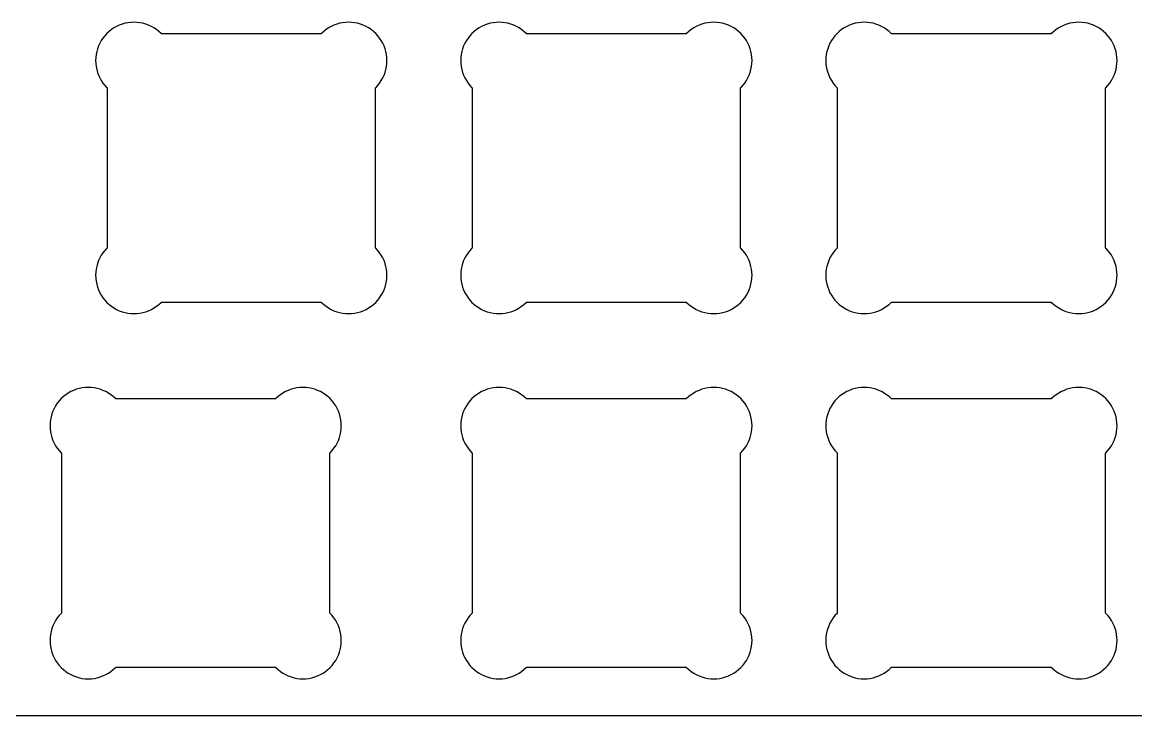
# Model space of a CAD drawing. Extents: x 0 to 286, y 0 to 95.
# Drawn here: x 188.7 to 246.8, y 0.1 to 36.3 of the extents above; entities that cross this region are included whole.
import ezdxf

# ---------------------------------------------------------------- set-up
doc = ezdxf.new("R2010")
doc.units = 0
doc.layers.get('0').update_dxf_attribs({"linetype": 'CONTINUOUS'})

msp = doc.modelspace()

# ---------------------------------------------------------------- linework, layer by layer
at = {"color": 0}
for p, q in [((193.612, 36.0507), (193.475, 35.9738)), ((193.754, 36.1156), (193.612, 36.0507)), ((193.901, 36.1707), (193.754, 36.1156)), ((194.052, 36.2133), (193.901, 36.1707)), ((194.207, 36.2437), (194.052, 36.2133)), ((194.363, 36.2617), (194.207, 36.2437)), ((194.52, 36.2673), (194.363, 36.2617)), ((194.675, 36.2617), (194.52, 36.2673)), ((194.831, 36.2437), (194.675, 36.2617)), ((194.986, 36.2133), (194.831, 36.2437)), ((195.137, 36.1707), (194.986, 36.2133)), ((195.285, 36.1156), (195.137, 36.1707)), ((195.427, 36.0507), (195.285, 36.1156)), ((195.564, 35.9738), (195.427, 36.0507)), ((204.812, 36.0507), (204.675, 35.9738)), ((204.954, 36.1156), (204.812, 36.0507)), ((205.1, 36.1707), (204.954, 36.1156)), ((205.253, 36.2133), (205.1, 36.1707)), ((205.406, 36.2437), (205.253, 36.2133)), ((205.563, 36.2617), (205.406, 36.2437)), ((205.721, 36.2673), (205.563, 36.2617)), ((205.876, 36.2617), (205.721, 36.2673)), ((206.032, 36.2437), (205.876, 36.2617)), ((206.186, 36.2133), (206.032, 36.2437)), ((206.338, 36.1707), (206.186, 36.2133)), ((206.485, 36.1156), (206.338, 36.1707)), ((206.627, 36.0507), (206.485, 36.1156)), ((206.764, 35.9738), (206.627, 36.0507)), ((212.662, 36.0507), (212.525, 35.9738)), ((212.804, 36.1156), (212.662, 36.0507)), ((212.951, 36.1707), (212.804, 36.1156)), ((213.102, 36.2133), (212.951, 36.1707)), ((213.257, 36.2437), (213.102, 36.2133)), ((213.413, 36.2617), (213.257, 36.2437)), ((213.57, 36.2673), (213.413, 36.2617)), ((213.725, 36.2617), (213.57, 36.2673)), ((213.881, 36.2437), (213.725, 36.2617)), ((214.036, 36.2133), (213.881, 36.2437)), ((214.187, 36.1707), (214.036, 36.2133)), ((214.335, 36.1156), (214.187, 36.1707)), ((214.477, 36.0507), (214.335, 36.1156)), ((214.614, 35.9738), (214.477, 36.0507)), ((223.862, 36.0507), (223.725, 35.9738)), ((224.004, 36.1156), (223.862, 36.0507)), ((224.15, 36.1707), (224.004, 36.1156)), ((224.303, 36.2133), (224.15, 36.1707)), ((224.456, 36.2437), (224.303, 36.2133)), ((224.613, 36.2617), (224.456, 36.2437)), ((224.769, 36.2673), (224.613, 36.2617)), ((224.926, 36.2617), (224.769, 36.2673)), ((225.082, 36.2437), (224.926, 36.2617)), ((225.236, 36.2133), (225.082, 36.2437)), ((225.388, 36.1707), (225.236, 36.2133)), ((225.535, 36.1156), (225.388, 36.1707)), ((225.677, 36.0507), (225.535, 36.1156)), ((225.814, 35.9738), (225.677, 36.0507)), ((231.712, 36.0507), (231.575, 35.9738)), ((231.854, 36.1156), (231.712, 36.0507)), ((232.001, 36.1707), (231.854, 36.1156)), ((232.152, 36.2133), (232.001, 36.1707)), ((232.307, 36.2437), (232.152, 36.2133)), ((232.463, 36.2617), (232.307, 36.2437)), ((232.62, 36.2673), (232.463, 36.2617)), ((232.775, 36.2617), (232.62, 36.2673)), ((232.931, 36.2437), (232.775, 36.2617)), ((233.086, 36.2133), (232.931, 36.2437)), ((233.237, 36.1707), (233.086, 36.2133)), ((233.385, 36.1156), (233.237, 36.1707)), ((233.527, 36.0507), (233.385, 36.1156)), ((233.664, 35.9738), (233.527, 36.0507)), ((242.912, 36.0507), (242.775, 35.9738)), ((243.054, 36.1156), (242.912, 36.0507)), ((243.2, 36.1707), (243.054, 36.1156)), ((243.353, 36.2133), (243.2, 36.1707)), ((243.506, 36.2437), (243.353, 36.2133)), ((243.663, 36.2617), (243.506, 36.2437)), ((243.821, 36.2673), (243.663, 36.2617)), ((243.976, 36.2617), (243.821, 36.2673)), ((244.132, 36.2437), (243.976, 36.2617)), ((244.286, 36.2133), (244.132, 36.2437)), ((244.438, 36.1707), (244.286, 36.2133)), ((244.585, 36.1156), (244.438, 36.1707)), ((244.727, 36.0507), (244.585, 36.1156)), ((244.864, 35.9738), (244.727, 36.0507)), ((192.901, 35.4432), (192.814, 35.3123)), ((192.998, 35.5671), (192.901, 35.4432)), ((193.105, 35.6828), (192.998, 35.5671)), ((193.22, 35.789), (193.105, 35.6828)), ((193.344, 35.887), (193.22, 35.789)), ((193.475, 35.9738), (193.344, 35.887)), ((195.695, 35.887), (195.564, 35.9738)), ((195.818, 35.789), (195.695, 35.887)), ((195.933, 35.6828), (195.818, 35.789)), ((195.947, 35.6676), (195.933, 35.6828)), ((204.291, 35.6676), (195.947, 35.6676)), ((204.305, 35.6828), (204.291, 35.6676)), ((204.421, 35.789), (204.305, 35.6828)), ((204.544, 35.887), (204.421, 35.789)), ((204.675, 35.9738), (204.544, 35.887)), ((206.895, 35.887), (206.764, 35.9738)), ((207.017, 35.789), (206.895, 35.887)), ((207.134, 35.6828), (207.017, 35.789)), ((207.24, 35.5671), (207.134, 35.6828)), ((207.338, 35.4432), (207.24, 35.5671)), ((207.425, 35.3123), (207.338, 35.4432)), ((211.951, 35.4432), (211.864, 35.3123)), ((212.048, 35.5671), (211.951, 35.4432)), ((212.155, 35.6828), (212.048, 35.5671)), ((212.27, 35.789), (212.155, 35.6828)), ((212.394, 35.887), (212.27, 35.789)), ((212.525, 35.9738), (212.394, 35.887)), ((214.745, 35.887), (214.614, 35.9738)), ((214.868, 35.789), (214.745, 35.887)), ((214.983, 35.6828), (214.868, 35.789)), ((214.997, 35.6676), (214.983, 35.6828)), ((223.341, 35.6676), (214.997, 35.6676)), ((223.355, 35.6828), (223.341, 35.6676)), ((223.471, 35.789), (223.355, 35.6828)), ((223.594, 35.887), (223.471, 35.789)), ((223.725, 35.9738), (223.594, 35.887)), ((225.945, 35.887), (225.814, 35.9738)), ((226.067, 35.789), (225.945, 35.887)), ((226.184, 35.6828), (226.067, 35.789)), ((226.29, 35.5671), (226.184, 35.6828)), ((226.388, 35.4432), (226.29, 35.5671)), ((226.475, 35.3123), (226.388, 35.4432)), ((231.001, 35.4432), (230.914, 35.3123)), ((231.098, 35.5671), (231.001, 35.4432)), ((231.205, 35.6828), (231.098, 35.5671)), ((231.32, 35.789), (231.205, 35.6828)), ((231.444, 35.887), (231.32, 35.789)), ((231.575, 35.9738), (231.444, 35.887)), ((233.795, 35.887), (233.664, 35.9738)), ((233.918, 35.789), (233.795, 35.887)), ((234.033, 35.6828), (233.918, 35.789)), ((234.047, 35.6676), (234.033, 35.6828)), ((242.391, 35.6676), (234.047, 35.6676)), ((242.405, 35.6828), (242.391, 35.6676)), ((242.521, 35.789), (242.405, 35.6828)), ((242.644, 35.887), (242.521, 35.789)), ((242.775, 35.9738), (242.644, 35.887)), ((244.995, 35.887), (244.864, 35.9738)), ((245.117, 35.789), (244.995, 35.887)), ((245.234, 35.6828), (245.117, 35.789)), ((245.34, 35.5671), (245.234, 35.6828)), ((245.438, 35.4432), (245.34, 35.5671)), ((245.525, 35.3123), (245.438, 35.4432)), ((192.617, 34.8864), (192.575, 34.7348)), ((192.672, 35.0339), (192.617, 34.8864)), ((192.737, 35.1758), (192.672, 35.0339)), ((192.814, 35.3123), (192.737, 35.1758)), ((207.502, 35.1758), (207.425, 35.3123)), ((207.567, 35.0339), (207.502, 35.1758)), ((207.622, 34.8864), (207.567, 35.0339)), ((207.663, 34.7348), (207.622, 34.8864)), ((211.667, 34.8864), (211.625, 34.7348)), ((211.722, 35.0339), (211.667, 34.8864)), ((211.787, 35.1758), (211.722, 35.0339)), ((211.864, 35.3123), (211.787, 35.1758)), ((226.552, 35.1758), (226.475, 35.3123)), ((226.617, 35.0339), (226.552, 35.1758)), ((226.672, 34.8864), (226.617, 35.0339)), ((226.713, 34.7348), (226.672, 34.8864)), ((230.717, 34.8864), (230.675, 34.7348)), ((230.772, 35.0339), (230.717, 34.8864)), ((230.837, 35.1758), (230.772, 35.0339)), ((230.914, 35.3123), (230.837, 35.1758)), ((245.602, 35.1758), (245.525, 35.3123)), ((245.667, 35.0339), (245.602, 35.1758)), ((245.722, 34.8864), (245.667, 35.0339)), ((245.763, 34.7348), (245.722, 34.8864)), ((192.526, 34.4248), (192.519, 34.269)), ((192.544, 34.5805), (192.526, 34.4248)), ((192.575, 34.7348), (192.544, 34.5805)), ((207.695, 34.5805), (207.663, 34.7348)), ((207.713, 34.4248), (207.695, 34.5805)), ((207.72, 34.269), (207.713, 34.4248)), ((211.576, 34.4248), (211.569, 34.269)), ((211.594, 34.5805), (211.576, 34.4248)), ((211.625, 34.7348), (211.594, 34.5805)), ((226.745, 34.5805), (226.713, 34.7348)), ((226.763, 34.4248), (226.745, 34.5805)), ((226.77, 34.269), (226.763, 34.4248)), ((230.626, 34.4248), (230.619, 34.269)), ((230.644, 34.5805), (230.626, 34.4248)), ((230.675, 34.7348), (230.644, 34.5805)), ((245.795, 34.5805), (245.763, 34.7348)), ((245.813, 34.4248), (245.795, 34.5805)), ((245.82, 34.269), (245.813, 34.4248)), ((192.519, 34.269), (192.526, 34.112)), ((192.526, 34.112), (192.544, 33.9562)), ((192.544, 33.9562), (192.575, 33.8019)), ((192.575, 33.8019), (192.617, 33.6503)), ((207.622, 33.6503), (207.663, 33.8019)), ((207.663, 33.8019), (207.695, 33.9562)), ((207.695, 33.9562), (207.713, 34.112)), ((207.713, 34.112), (207.72, 34.269)), ((211.569, 34.269), (211.576, 34.112)), ((211.576, 34.112), (211.594, 33.9562)), ((211.594, 33.9562), (211.625, 33.8019)), ((211.625, 33.8019), (211.667, 33.6503)), ((226.672, 33.6503), (226.713, 33.8019)), ((226.713, 33.8019), (226.745, 33.9562)), ((226.745, 33.9562), (226.763, 34.112)), ((226.763, 34.112), (226.77, 34.269)), ((230.619, 34.269), (230.626, 34.112)), ((230.626, 34.112), (230.644, 33.9562)), ((230.644, 33.9562), (230.675, 33.8019)), ((230.675, 33.8019), (230.717, 33.6503)), ((245.722, 33.6503), (245.763, 33.8019)), ((245.763, 33.8019), (245.795, 33.9562)), ((245.795, 33.9562), (245.813, 34.112)), ((245.813, 34.112), (245.82, 34.269)), ((192.617, 33.6503), (192.672, 33.5029)), ((192.672, 33.5029), (192.737, 33.3609)), ((192.737, 33.3609), (192.814, 33.2231)), ((192.814, 33.2231), (192.901, 33.0922)), ((207.338, 33.0922), (207.425, 33.2231)), ((207.425, 33.2231), (207.502, 33.3609)), ((207.502, 33.3609), (207.567, 33.5029)), ((207.567, 33.5029), (207.622, 33.6503)), ((211.667, 33.6503), (211.722, 33.5029)), ((211.722, 33.5029), (211.787, 33.3609)), ((211.787, 33.3609), (211.864, 33.2231)), ((211.864, 33.2231), (211.951, 33.0922)), ((226.388, 33.0922), (226.475, 33.2231)), ((226.475, 33.2231), (226.552, 33.3609)), ((226.552, 33.3609), (226.617, 33.5029)), ((226.617, 33.5029), (226.672, 33.6503)), ((230.717, 33.6503), (230.772, 33.5029)), ((230.772, 33.5029), (230.837, 33.3609)), ((230.837, 33.3609), (230.914, 33.2231)), ((230.914, 33.2231), (231.001, 33.0922)), ((245.438, 33.0922), (245.525, 33.2231)), ((245.525, 33.2231), (245.602, 33.3609)), ((245.602, 33.3609), (245.667, 33.5029)), ((245.667, 33.5029), (245.722, 33.6503)), ((192.901, 33.0922), (192.998, 32.9696)), ((192.998, 32.9696), (193.105, 32.8538)), ((193.105, 32.8538), (193.12, 32.84)), ((193.12, 32.84), (193.12, 24.496)), ((207.119, 32.84), (207.134, 32.8538)), ((207.119, 24.496), (207.119, 32.84)), ((207.134, 32.8538), (207.24, 32.9696)), ((207.24, 32.9696), (207.338, 33.0922)), ((211.951, 33.0922), (212.048, 32.9696)), ((212.048, 32.9696), (212.155, 32.8538)), ((212.155, 32.8538), (212.17, 32.84)), ((212.17, 32.84), (212.17, 24.496)), ((226.169, 32.84), (226.184, 32.8538)), ((226.169, 24.496), (226.169, 32.84)), ((226.184, 32.8538), (226.29, 32.9696)), ((226.29, 32.9696), (226.388, 33.0922)), ((231.001, 33.0922), (231.098, 32.9696)), ((231.098, 32.9696), (231.205, 32.8538)), ((231.205, 32.8538), (231.22, 32.84)), ((231.22, 32.84), (231.22, 24.496)), ((245.219, 32.84), (245.234, 32.8538)), ((245.219, 24.496), (245.219, 32.84)), ((245.234, 32.8538), (245.34, 32.9696)), ((245.34, 32.9696), (245.438, 33.0922)), ((193.105, 24.4822), (192.998, 24.3665)), ((193.12, 24.496), (193.105, 24.4822)), ((207.134, 24.4822), (207.119, 24.496)), ((207.24, 24.3665), (207.134, 24.4822)), ((212.155, 24.4822), (212.048, 24.3665)), ((212.17, 24.496), (212.155, 24.4822)), ((226.184, 24.4822), (226.169, 24.496)), ((226.29, 24.3665), (226.184, 24.4822)), ((231.205, 24.4822), (231.098, 24.3665)), ((231.22, 24.496), (231.205, 24.4822)), ((245.234, 24.4822), (245.219, 24.496)), ((245.34, 24.3665), (245.234, 24.4822)), ((192.672, 23.8332), (192.617, 23.6871)), ((192.737, 23.9751), (192.672, 23.8332)), ((192.814, 24.1129), (192.737, 23.9751)), ((192.901, 24.2438), (192.814, 24.1129)), ((192.998, 24.3665), (192.901, 24.2438)), ((207.338, 24.2438), (207.24, 24.3665)), ((207.425, 24.1129), (207.338, 24.2438)), ((207.502, 23.9751), (207.425, 24.1129)), ((207.567, 23.8332), (207.502, 23.9751)), ((207.622, 23.6871), (207.567, 23.8332)), ((211.722, 23.8332), (211.667, 23.6871)), ((211.787, 23.9751), (211.722, 23.8332)), ((211.864, 24.1129), (211.787, 23.9751)), ((211.951, 24.2438), (211.864, 24.1129)), ((212.048, 24.3665), (211.951, 24.2438)), ((226.388, 24.2438), (226.29, 24.3665)), ((226.475, 24.1129), (226.388, 24.2438)), ((226.552, 23.9751), (226.475, 24.1129)), ((226.617, 23.8332), (226.552, 23.9751)), ((226.672, 23.6871), (226.617, 23.8332)), ((230.772, 23.8332), (230.717, 23.6871)), ((230.837, 23.9751), (230.772, 23.8332)), ((230.914, 24.1129), (230.837, 23.9751)), ((231.001, 24.2438), (230.914, 24.1129)), ((231.098, 24.3665), (231.001, 24.2438)), ((245.438, 24.2438), (245.34, 24.3665)), ((245.525, 24.1129), (245.438, 24.2438)), ((245.602, 23.9751), (245.525, 24.1129)), ((245.667, 23.8332), (245.602, 23.9751)), ((245.722, 23.6871), (245.667, 23.8332)), ((192.544, 23.3812), (192.526, 23.2241)), ((192.575, 23.5341), (192.544, 23.3812)), ((192.617, 23.6871), (192.575, 23.5341)), ((207.663, 23.5341), (207.622, 23.6871)), ((207.695, 23.3812), (207.663, 23.5341)), ((207.713, 23.2241), (207.695, 23.3812)), ((211.594, 23.3812), (211.576, 23.2241)), ((211.625, 23.5341), (211.594, 23.3812)), ((211.667, 23.6871), (211.625, 23.5341)), ((226.713, 23.5341), (226.672, 23.6871)), ((226.745, 23.3812), (226.713, 23.5341)), ((226.763, 23.2241), (226.745, 23.3812)), ((230.644, 23.3812), (230.626, 23.2241)), ((230.675, 23.5341), (230.644, 23.3812)), ((230.717, 23.6871), (230.675, 23.5341)), ((245.763, 23.5341), (245.722, 23.6871)), ((245.795, 23.3812), (245.763, 23.5341)), ((245.813, 23.2241), (245.795, 23.3812)), ((192.526, 23.2241), (192.519, 23.0684)), ((192.519, 23.0684), (192.526, 22.9113)), ((192.526, 22.9113), (192.544, 22.7555)), ((192.544, 22.7555), (192.575, 22.6012)), ((207.663, 22.6012), (207.695, 22.7555)), ((207.695, 22.7555), (207.713, 22.9113)), ((207.72, 23.0684), (207.713, 23.2241)), ((207.713, 22.9113), (207.72, 23.0684)), ((211.576, 23.2241), (211.569, 23.0684)), ((211.569, 23.0684), (211.576, 22.9113)), ((211.576, 22.9113), (211.594, 22.7555)), ((211.594, 22.7555), (211.625, 22.6012)), ((226.713, 22.6012), (226.745, 22.7555)), ((226.745, 22.7555), (226.763, 22.9113)), ((226.77, 23.0684), (226.763, 23.2241)), ((226.763, 22.9113), (226.77, 23.0684)), ((230.626, 23.2241), (230.619, 23.0684)), ((230.619, 23.0684), (230.626, 22.9113)), ((230.626, 22.9113), (230.644, 22.7555)), ((230.644, 22.7555), (230.675, 22.6012)), ((245.763, 22.6012), (245.795, 22.7555)), ((245.795, 22.7555), (245.813, 22.9113)), ((245.82, 23.0684), (245.813, 23.2241)), ((245.813, 22.9113), (245.82, 23.0684)), ((192.575, 22.6012), (192.617, 22.4496)), ((192.617, 22.4496), (192.672, 22.3022)), ((192.672, 22.3022), (192.737, 22.1602)), ((192.737, 22.1602), (192.814, 22.0238)), ((207.425, 22.0238), (207.502, 22.1602)), ((207.502, 22.1602), (207.567, 22.3022)), ((207.567, 22.3022), (207.622, 22.4496)), ((207.622, 22.4496), (207.663, 22.6012)), ((211.625, 22.6012), (211.667, 22.4496)), ((211.667, 22.4496), (211.722, 22.3022)), ((211.722, 22.3022), (211.787, 22.1602)), ((211.787, 22.1602), (211.864, 22.0238)), ((226.475, 22.0238), (226.552, 22.1602)), ((226.552, 22.1602), (226.617, 22.3022)), ((226.617, 22.3022), (226.672, 22.4496)), ((226.672, 22.4496), (226.713, 22.6012)), ((230.675, 22.6012), (230.717, 22.4496)), ((230.717, 22.4496), (230.772, 22.3022)), ((230.772, 22.3022), (230.837, 22.1602)), ((230.837, 22.1602), (230.914, 22.0238)), ((245.525, 22.0238), (245.602, 22.1602)), ((245.602, 22.1602), (245.667, 22.3022)), ((245.667, 22.3022), (245.722, 22.4496)), ((245.722, 22.4496), (245.763, 22.6012)), ((192.814, 22.0238), (192.901, 21.8929)), ((192.901, 21.8929), (192.998, 21.7702)), ((192.998, 21.7702), (193.105, 21.6531)), ((193.105, 21.6531), (193.22, 21.547)), ((193.22, 21.547), (193.344, 21.4492)), ((195.695, 21.4492), (195.818, 21.547)), ((195.818, 21.547), (195.933, 21.6531)), ((195.933, 21.6531), (195.947, 21.6683)), ((195.947, 21.6683), (204.291, 21.6683)), ((204.291, 21.6683), (204.305, 21.6531)), ((204.305, 21.6531), (204.421, 21.547)), ((204.421, 21.547), (204.544, 21.4492)), ((206.895, 21.4492), (207.017, 21.547)), ((207.017, 21.547), (207.134, 21.6531)), ((207.134, 21.6531), (207.24, 21.7702)), ((207.24, 21.7702), (207.338, 21.8929)), ((207.338, 21.8929), (207.425, 22.0238)), ((211.864, 22.0238), (211.951, 21.8929)), ((211.951, 21.8929), (212.048, 21.7702)), ((212.048, 21.7702), (212.155, 21.6531)), ((212.155, 21.6531), (212.27, 21.547)), ((212.27, 21.547), (212.394, 21.4492)), ((214.745, 21.4492), (214.868, 21.547)), ((214.868, 21.547), (214.983, 21.6531)), ((214.983, 21.6531), (214.997, 21.6683)), ((214.997, 21.6683), (223.341, 21.6683)), ((223.341, 21.6683), (223.355, 21.6531)), ((223.355, 21.6531), (223.471, 21.547)), ((223.471, 21.547), (223.594, 21.4492)), ((225.945, 21.4492), (226.067, 21.547)), ((226.067, 21.547), (226.184, 21.6531)), ((226.184, 21.6531), (226.29, 21.7702)), ((226.29, 21.7702), (226.388, 21.8929)), ((226.388, 21.8929), (226.475, 22.0238)), ((230.914, 22.0238), (231.001, 21.8929)), ((231.001, 21.8929), (231.098, 21.7702)), ((231.098, 21.7702), (231.205, 21.6531)), ((231.205, 21.6531), (231.32, 21.547)), ((231.32, 21.547), (231.444, 21.4492)), ((233.795, 21.4492), (233.918, 21.547)), ((233.918, 21.547), (234.033, 21.6531)), ((234.033, 21.6531), (234.047, 21.6683)), ((234.047, 21.6683), (242.391, 21.6683)), ((242.391, 21.6683), (242.405, 21.6531)), ((242.405, 21.6531), (242.521, 21.547)), ((242.521, 21.547), (242.644, 21.4492)), ((244.995, 21.4492), (245.117, 21.547)), ((245.117, 21.547), (245.234, 21.6531)), ((245.234, 21.6531), (245.34, 21.7702)), ((245.34, 21.7702), (245.438, 21.8929)), ((245.438, 21.8929), (245.525, 22.0238)), ((193.344, 21.4492), (193.475, 21.3624)), ((193.475, 21.3624), (193.612, 21.2852)), ((193.612, 21.2852), (193.754, 21.2204)), ((193.754, 21.2204), (193.901, 21.1653)), ((193.901, 21.1653), (194.052, 21.1239)), ((194.052, 21.1239), (194.207, 21.0923)), ((194.207, 21.0923), (194.363, 21.0743)), ((194.363, 21.0743), (194.52, 21.0688)), ((194.52, 21.0688), (194.675, 21.0743)), ((194.675, 21.0743), (194.831, 21.0923)), ((194.831, 21.0923), (194.986, 21.1239)), ((194.986, 21.1239), (195.137, 21.1653)), ((195.137, 21.1653), (195.285, 21.2204)), ((195.285, 21.2204), (195.427, 21.2852)), ((195.427, 21.2852), (195.564, 21.3624)), ((195.564, 21.3624), (195.695, 21.4492)), ((204.544, 21.4492), (204.675, 21.3624)), ((204.675, 21.3624), (204.812, 21.2852)), ((204.812, 21.2852), (204.954, 21.2204)), ((204.954, 21.2204), (205.1, 21.1653)), ((205.1, 21.1653), (205.253, 21.1239)), ((205.253, 21.1239), (205.406, 21.0923)), ((205.406, 21.0923), (205.563, 21.0743)), ((205.563, 21.0743), (205.721, 21.0688)), ((205.721, 21.0688), (205.876, 21.0743)), ((205.876, 21.0743), (206.032, 21.0923)), ((206.032, 21.0923), (206.186, 21.1239)), ((206.186, 21.1239), (206.338, 21.1653)), ((206.338, 21.1653), (206.485, 21.2204)), ((206.485, 21.2204), (206.627, 21.2852)), ((206.627, 21.2852), (206.764, 21.3624)), ((206.764, 21.3624), (206.895, 21.4492)), ((212.394, 21.4492), (212.525, 21.3624)), ((212.525, 21.3624), (212.662, 21.2852)), ((212.662, 21.2852), (212.804, 21.2204)), ((212.804, 21.2204), (212.951, 21.1653)), ((212.951, 21.1653), (213.102, 21.1239)), ((213.102, 21.1239), (213.257, 21.0923)), ((213.257, 21.0923), (213.413, 21.0743)), ((213.413, 21.0743), (213.57, 21.0688)), ((213.57, 21.0688), (213.725, 21.0743)), ((213.725, 21.0743), (213.881, 21.0923)), ((213.881, 21.0923), (214.036, 21.1239)), ((214.036, 21.1239), (214.187, 21.1653)), ((214.187, 21.1653), (214.335, 21.2204)), ((214.335, 21.2204), (214.477, 21.2852)), ((214.477, 21.2852), (214.614, 21.3624)), ((214.614, 21.3624), (214.745, 21.4492)), ((223.594, 21.4492), (223.725, 21.3624)), ((223.725, 21.3624), (223.862, 21.2852)), ((223.862, 21.2852), (224.004, 21.2204)), ((224.004, 21.2204), (224.15, 21.1653)), ((224.15, 21.1653), (224.303, 21.1239)), ((224.303, 21.1239), (224.456, 21.0923)), ((224.456, 21.0923), (224.613, 21.0743)), ((224.613, 21.0743), (224.769, 21.0688)), ((224.769, 21.0688), (224.926, 21.0743)), ((224.926, 21.0743), (225.082, 21.0923)), ((225.082, 21.0923), (225.236, 21.1239)), ((225.236, 21.1239), (225.388, 21.1653)), ((225.388, 21.1653), (225.535, 21.2204)), ((225.535, 21.2204), (225.677, 21.2852)), ((225.677, 21.2852), (225.814, 21.3624)), ((225.814, 21.3624), (225.945, 21.4492)), ((231.444, 21.4492), (231.575, 21.3624)), ((231.575, 21.3624), (231.712, 21.2852)), ((231.712, 21.2852), (231.854, 21.2204)), ((231.854, 21.2204), (232.001, 21.1653)), ((232.001, 21.1653), (232.152, 21.1239)), ((232.152, 21.1239), (232.307, 21.0923)), ((232.307, 21.0923), (232.463, 21.0743)), ((232.463, 21.0743), (232.62, 21.0688)), ((232.62, 21.0688), (232.775, 21.0743)), ((232.775, 21.0743), (232.931, 21.0923)), ((232.931, 21.0923), (233.086, 21.1239)), ((233.086, 21.1239), (233.237, 21.1653)), ((233.237, 21.1653), (233.385, 21.2204)), ((233.385, 21.2204), (233.527, 21.2852)), ((233.527, 21.2852), (233.664, 21.3624)), ((233.664, 21.3624), (233.795, 21.4492)), ((242.644, 21.4492), (242.775, 21.3624)), ((242.775, 21.3624), (242.912, 21.2852)), ((242.912, 21.2852), (243.054, 21.2204)), ((243.054, 21.2204), (243.2, 21.1653)), ((243.2, 21.1653), (243.353, 21.1239)), ((243.353, 21.1239), (243.506, 21.0923)), ((243.506, 21.0923), (243.663, 21.0743)), ((243.663, 21.0743), (243.821, 21.0688)), ((243.821, 21.0688), (243.976, 21.0743)), ((243.976, 21.0743), (244.132, 21.0923)), ((244.132, 21.0923), (244.286, 21.1239)), ((244.286, 21.1239), (244.438, 21.1653)), ((244.438, 21.1653), (244.585, 21.2204)), ((244.585, 21.2204), (244.727, 21.2852)), ((244.727, 21.2852), (244.864, 21.3624)), ((244.864, 21.3624), (244.995, 21.4492)), ((191.093, 16.9237), (190.963, 16.8369)), ((191.23, 17.0009), (191.093, 16.9237)), ((191.372, 17.0656), (191.23, 17.0009)), ((191.52, 17.1208), (191.372, 17.0656)), ((191.671, 17.1621), (191.52, 17.1208)), ((191.824, 17.1938), (191.671, 17.1621)), ((191.981, 17.2117), (191.824, 17.1938)), ((192.137, 17.2172), (191.981, 17.2117)), ((192.294, 17.2117), (192.137, 17.2172)), ((192.451, 17.1938), (192.294, 17.2117)), ((192.604, 17.1621), (192.451, 17.1938)), ((192.756, 17.1208), (192.604, 17.1621)), ((192.903, 17.0656), (192.756, 17.1208)), ((193.045, 17.0009), (192.903, 17.0656)), ((193.183, 16.9237), (193.045, 17.0009)), ((193.314, 16.8369), (193.183, 16.9237)), ((202.293, 16.9237), (202.162, 16.8369)), ((202.43, 17.0009), (202.293, 16.9237)), ((202.573, 17.0656), (202.43, 17.0009)), ((202.719, 17.1208), (202.573, 17.0656)), ((202.87, 17.1621), (202.719, 17.1208)), ((203.025, 17.1938), (202.87, 17.1621)), ((203.181, 17.2117), (203.025, 17.1938)), ((203.338, 17.2172), (203.181, 17.2117)), ((203.495, 17.2117), (203.338, 17.2172)), ((203.65, 17.1938), (203.495, 17.2117)), ((203.805, 17.1621), (203.65, 17.1938)), ((203.955, 17.1208), (203.805, 17.1621)), ((204.104, 17.0656), (203.955, 17.1208)), ((204.246, 17.0009), (204.104, 17.0656)), ((204.383, 16.9237), (204.246, 17.0009)), ((204.513, 16.8369), (204.383, 16.9237)), ((212.525, 16.9237), (212.394, 16.8369)), ((212.662, 17.0009), (212.525, 16.9237)), ((212.804, 17.0656), (212.662, 17.0009)), ((212.951, 17.1208), (212.804, 17.0656)), ((213.102, 17.1621), (212.951, 17.1208)), ((213.257, 17.1938), (213.102, 17.1621)), ((213.413, 17.2117), (213.257, 17.1938)), ((213.57, 17.2172), (213.413, 17.2117)), ((213.725, 17.2117), (213.57, 17.2172)), ((213.881, 17.1938), (213.725, 17.2117)), ((214.036, 17.1621), (213.881, 17.1938)), ((214.187, 17.1208), (214.036, 17.1621)), ((214.335, 17.0656), (214.187, 17.1208)), ((214.477, 17.0009), (214.335, 17.0656)), ((214.614, 16.9237), (214.477, 17.0009)), ((214.745, 16.8369), (214.614, 16.9237)), ((223.725, 16.9237), (223.594, 16.8369)), ((223.862, 17.0009), (223.725, 16.9237)), ((224.004, 17.0656), (223.862, 17.0009)), ((224.15, 17.1208), (224.004, 17.0656)), ((224.303, 17.1621), (224.15, 17.1208)), ((224.456, 17.1938), (224.303, 17.1621)), ((224.613, 17.2117), (224.456, 17.1938)), ((224.769, 17.2172), (224.613, 17.2117)), ((224.926, 17.2117), (224.769, 17.2172)), ((225.082, 17.1938), (224.926, 17.2117)), ((225.236, 17.1621), (225.082, 17.1938)), ((225.388, 17.1208), (225.236, 17.1621)), ((225.535, 17.0656), (225.388, 17.1208)), ((225.677, 17.0009), (225.535, 17.0656)), ((225.814, 16.9237), (225.677, 17.0009)), ((225.945, 16.8369), (225.814, 16.9237)), ((231.575, 16.9237), (231.444, 16.8369)), ((231.712, 17.0009), (231.575, 16.9237)), ((231.854, 17.0656), (231.712, 17.0009)), ((232.001, 17.1208), (231.854, 17.0656)), ((232.152, 17.1621), (232.001, 17.1208)), ((232.307, 17.1938), (232.152, 17.1621)), ((232.463, 17.2117), (232.307, 17.1938)), ((232.62, 17.2172), (232.463, 17.2117)), ((232.775, 17.2117), (232.62, 17.2172)), ((232.931, 17.1938), (232.775, 17.2117)), ((233.086, 17.1621), (232.931, 17.1938)), ((233.237, 17.1208), (233.086, 17.1621)), ((233.385, 17.0656), (233.237, 17.1208)), ((233.527, 17.0009), (233.385, 17.0656)), ((233.664, 16.9237), (233.527, 17.0009)), ((233.795, 16.8369), (233.664, 16.9237)), ((242.775, 16.9237), (242.644, 16.8369)), ((242.912, 17.0009), (242.775, 16.9237)), ((243.054, 17.0656), (242.912, 17.0009)), ((243.2, 17.1208), (243.054, 17.0656)), ((243.353, 17.1621), (243.2, 17.1208)), ((243.506, 17.1938), (243.353, 17.1621)), ((243.663, 17.2117), (243.506, 17.1938)), ((243.821, 17.2172), (243.663, 17.2117)), ((243.976, 17.2117), (243.821, 17.2172)), ((244.132, 17.1938), (243.976, 17.2117)), ((244.286, 17.1621), (244.132, 17.1938)), ((244.438, 17.1208), (244.286, 17.1621)), ((244.585, 17.0656), (244.438, 17.1208)), ((244.727, 17.0009), (244.585, 17.0656)), ((244.864, 16.9237), (244.727, 17.0009)), ((244.995, 16.8369), (244.864, 16.9237)), ((190.519, 16.3932), (190.433, 16.2622)), ((190.617, 16.5172), (190.519, 16.3932)), ((190.723, 16.6329), (190.617, 16.5172)), ((190.839, 16.739), (190.723, 16.6329)), ((190.963, 16.8369), (190.839, 16.739)), ((193.437, 16.739), (193.314, 16.8369)), ((193.552, 16.6329), (193.437, 16.739)), ((193.566, 16.6178), (193.552, 16.6329)), ((201.91, 16.6178), (193.566, 16.6178)), ((201.924, 16.6329), (201.91, 16.6178)), ((202.038, 16.739), (201.924, 16.6329)), ((202.162, 16.8369), (202.038, 16.739)), ((204.637, 16.739), (204.513, 16.8369)), ((204.752, 16.6329), (204.637, 16.739)), ((204.859, 16.5172), (204.752, 16.6329)), ((204.956, 16.3932), (204.859, 16.5172)), ((205.044, 16.2622), (204.956, 16.3932)), ((211.951, 16.3932), (211.864, 16.2622)), ((212.048, 16.5172), (211.951, 16.3932)), ((212.155, 16.6329), (212.048, 16.5172)), ((212.27, 16.739), (212.155, 16.6329)), ((212.394, 16.8369), (212.27, 16.739)), ((214.868, 16.739), (214.745, 16.8369)), ((214.983, 16.6329), (214.868, 16.739)), ((214.997, 16.6178), (214.983, 16.6329)), ((223.341, 16.6178), (214.997, 16.6178)), ((223.355, 16.6329), (223.341, 16.6178)), ((223.471, 16.739), (223.355, 16.6329)), ((223.594, 16.8369), (223.471, 16.739)), ((226.067, 16.739), (225.945, 16.8369)), ((226.184, 16.6329), (226.067, 16.739)), ((226.29, 16.5172), (226.184, 16.6329)), ((226.388, 16.3932), (226.29, 16.5172)), ((226.475, 16.2622), (226.388, 16.3932)), ((231.001, 16.3932), (230.914, 16.2622)), ((231.098, 16.5172), (231.001, 16.3932)), ((231.205, 16.6329), (231.098, 16.5172)), ((231.32, 16.739), (231.205, 16.6329)), ((231.444, 16.8369), (231.32, 16.739)), ((233.918, 16.739), (233.795, 16.8369)), ((234.033, 16.6329), (233.918, 16.739)), ((234.047, 16.6178), (234.033, 16.6329)), ((242.391, 16.6178), (234.047, 16.6178)), ((242.405, 16.6329), (242.391, 16.6178)), ((242.521, 16.739), (242.405, 16.6329)), ((242.644, 16.8369), (242.521, 16.739)), ((245.117, 16.739), (244.995, 16.8369)), ((245.234, 16.6329), (245.117, 16.739)), ((245.34, 16.5172), (245.234, 16.6329)), ((245.438, 16.3932), (245.34, 16.5172)), ((245.525, 16.2622), (245.438, 16.3932)), ((190.235, 15.8364), (190.194, 15.6848)), ((190.289, 15.9839), (190.235, 15.8364)), ((190.355, 16.1258), (190.289, 15.9839)), ((190.433, 16.2622), (190.355, 16.1258)), ((205.119, 16.1258), (205.044, 16.2622)), ((205.186, 15.9839), (205.119, 16.1258)), ((205.239, 15.8364), (205.186, 15.9839)), ((205.282, 15.6848), (205.239, 15.8364)), ((211.667, 15.8364), (211.625, 15.6848)), ((211.722, 15.9839), (211.667, 15.8364)), ((211.787, 16.1258), (211.722, 15.9839)), ((211.864, 16.2622), (211.787, 16.1258)), ((226.552, 16.1258), (226.475, 16.2622)), ((226.617, 15.9839), (226.552, 16.1258)), ((226.672, 15.8364), (226.617, 15.9839)), ((226.713, 15.6848), (226.672, 15.8364)), ((230.717, 15.8364), (230.675, 15.6848)), ((230.772, 15.9839), (230.717, 15.8364)), ((230.837, 16.1258), (230.772, 15.9839)), ((230.914, 16.2622), (230.837, 16.1258)), ((245.602, 16.1258), (245.525, 16.2622)), ((245.667, 15.9839), (245.602, 16.1258)), ((245.722, 15.8364), (245.667, 15.9839)), ((245.763, 15.6848), (245.722, 15.8364)), ((190.143, 15.3748), (190.138, 15.219)), ((190.138, 15.219), (190.143, 15.062)), ((190.162, 15.5305), (190.143, 15.3748)), ((190.194, 15.6848), (190.162, 15.5305)), ((205.314, 15.5305), (205.282, 15.6848)), ((205.332, 15.3748), (205.314, 15.5305)), ((205.337, 15.219), (205.332, 15.3748)), ((205.332, 15.062), (205.337, 15.219)), ((211.576, 15.3748), (211.569, 15.219)), ((211.569, 15.219), (211.576, 15.062)), ((211.594, 15.5305), (211.576, 15.3748)), ((211.625, 15.6848), (211.594, 15.5305)), ((226.745, 15.5305), (226.713, 15.6848)), ((226.763, 15.3748), (226.745, 15.5305)), ((226.77, 15.219), (226.763, 15.3748)), ((226.763, 15.062), (226.77, 15.219)), ((230.626, 15.3748), (230.619, 15.219)), ((230.619, 15.219), (230.626, 15.062)), ((230.644, 15.5305), (230.626, 15.3748)), ((230.675, 15.6848), (230.644, 15.5305)), ((245.795, 15.5305), (245.763, 15.6848)), ((245.813, 15.3748), (245.795, 15.5305)), ((245.82, 15.219), (245.813, 15.3748)), ((245.813, 15.062), (245.82, 15.219)), ((190.143, 15.062), (190.162, 14.9062)), ((190.162, 14.9062), (190.194, 14.7519)), ((190.194, 14.7519), (190.235, 14.6003)), ((190.235, 14.6003), (190.289, 14.4529)), ((205.186, 14.4529), (205.239, 14.6003)), ((205.239, 14.6003), (205.282, 14.7519)), ((205.282, 14.7519), (205.314, 14.9062)), ((205.314, 14.9062), (205.332, 15.062)), ((211.576, 15.062), (211.594, 14.9062)), ((211.594, 14.9062), (211.625, 14.7519)), ((211.625, 14.7519), (211.667, 14.6003)), ((211.667, 14.6003), (211.722, 14.4529)), ((226.617, 14.4529), (226.672, 14.6003)), ((226.672, 14.6003), (226.713, 14.7519)), ((226.713, 14.7519), (226.745, 14.9062)), ((226.745, 14.9062), (226.763, 15.062)), ((230.626, 15.062), (230.644, 14.9062)), ((230.644, 14.9062), (230.675, 14.7519)), ((230.675, 14.7519), (230.717, 14.6003)), ((230.717, 14.6003), (230.772, 14.4529)), ((245.667, 14.4529), (245.722, 14.6003)), ((245.722, 14.6003), (245.763, 14.7519)), ((245.763, 14.7519), (245.795, 14.9062)), ((245.795, 14.9062), (245.813, 15.062)), ((190.289, 14.4529), (190.355, 14.3109)), ((190.355, 14.3109), (190.433, 14.1731)), ((190.433, 14.1731), (190.519, 14.0422)), ((190.519, 14.0422), (190.617, 13.9196)), ((204.859, 13.9196), (204.956, 14.0422)), ((204.956, 14.0422), (205.044, 14.1731)), ((205.044, 14.1731), (205.119, 14.3109)), ((205.119, 14.3109), (205.186, 14.4529)), ((211.722, 14.4529), (211.787, 14.3109)), ((211.787, 14.3109), (211.864, 14.1731)), ((211.864, 14.1731), (211.951, 14.0422)), ((211.951, 14.0422), (212.048, 13.9196)), ((226.29, 13.9196), (226.388, 14.0422)), ((226.388, 14.0422), (226.475, 14.1731)), ((226.475, 14.1731), (226.552, 14.3109)), ((226.552, 14.3109), (226.617, 14.4529)), ((230.772, 14.4529), (230.837, 14.3109)), ((230.837, 14.3109), (230.914, 14.1731)), ((230.914, 14.1731), (231.001, 14.0422)), ((231.001, 14.0422), (231.098, 13.9196)), ((245.34, 13.9196), (245.438, 14.0422)), ((245.438, 14.0422), (245.525, 14.1731)), ((245.525, 14.1731), (245.602, 14.3109)), ((245.602, 14.3109), (245.667, 14.4529)), ((190.617, 13.9196), (190.723, 13.8038)), ((190.723, 13.8038), (190.738, 13.79)), ((190.738, 13.79), (190.738, 5.44601)), ((204.738, 13.79), (204.752, 13.8038)), ((204.738, 5.44601), (204.738, 13.79)), ((204.752, 13.8038), (204.859, 13.9196)), ((212.048, 13.9196), (212.155, 13.8038)), ((212.155, 13.8038), (212.17, 13.79)), ((212.17, 13.79), (212.17, 5.44601)), ((226.169, 13.79), (226.184, 13.8038)), ((226.169, 5.44601), (226.169, 13.79)), ((226.184, 13.8038), (226.29, 13.9196)), ((231.098, 13.9196), (231.205, 13.8038)), ((231.205, 13.8038), (231.22, 13.79)), ((231.22, 13.79), (231.22, 5.44601)), ((245.219, 13.79), (245.234, 13.8038)), ((245.219, 5.44601), (245.219, 13.79)), ((245.234, 13.8038), (245.34, 13.9196)), ((190.617, 5.31647), (190.519, 5.19384)), ((190.723, 5.43221), (190.617, 5.31647)), ((190.738, 5.44601), (190.723, 5.43221)), ((204.752, 5.43221), (204.738, 5.44601)), ((204.859, 5.31647), (204.752, 5.43221)), ((204.956, 5.19384), (204.859, 5.31647)), ((212.048, 5.31647), (211.951, 5.19384)), ((212.155, 5.43221), (212.048, 5.31647)), ((212.17, 5.44601), (212.155, 5.43221)), ((226.184, 5.43221), (226.169, 5.44601)), ((226.29, 5.31647), (226.184, 5.43221)), ((226.388, 5.19384), (226.29, 5.31647)), ((231.098, 5.31647), (231.001, 5.19384)), ((231.205, 5.43221), (231.098, 5.31647)), ((231.22, 5.44601), (231.205, 5.43221)), ((245.234, 5.43221), (245.219, 5.44601)), ((245.34, 5.31647), (245.234, 5.43221)), ((245.438, 5.19384), (245.34, 5.31647)), ((190.289, 4.78317), (190.235, 4.63709)), ((190.355, 4.9251), (190.289, 4.78317)), ((190.433, 5.06293), (190.355, 4.9251)), ((190.519, 5.19384), (190.433, 5.06293)), ((205.044, 5.06293), (204.956, 5.19384)), ((205.119, 4.9251), (205.044, 5.06293)), ((205.186, 4.78317), (205.119, 4.9251)), ((205.239, 4.63709), (205.186, 4.78317)), ((211.722, 4.78317), (211.667, 4.63709)), ((211.787, 4.9251), (211.722, 4.78317)), ((211.864, 5.06293), (211.787, 4.9251)), ((211.951, 5.19384), (211.864, 5.06293)), ((226.475, 5.06293), (226.388, 5.19384)), ((226.552, 4.9251), (226.475, 5.06293)), ((226.617, 4.78317), (226.552, 4.9251)), ((226.672, 4.63709), (226.617, 4.78317)), ((230.772, 4.78317), (230.717, 4.63709)), ((230.837, 4.9251), (230.772, 4.78317)), ((230.914, 5.06293), (230.837, 4.9251)), ((231.001, 5.19384), (230.914, 5.06293)), ((245.525, 5.06293), (245.438, 5.19384)), ((245.602, 4.9251), (245.525, 5.06293)), ((245.667, 4.78317), (245.602, 4.9251)), ((245.722, 4.63709), (245.667, 4.78317)), ((190.143, 4.17407), (190.138, 4.01835)), ((190.162, 4.33116), (190.143, 4.17407)), ((190.194, 4.48412), (190.162, 4.33116)), ((190.235, 4.63709), (190.194, 4.48412)), ((205.282, 4.48412), (205.239, 4.63709)), ((205.314, 4.33116), (205.282, 4.48412)), ((205.332, 4.17407), (205.314, 4.33116)), ((205.337, 4.01835), (205.332, 4.17407)), ((211.576, 4.17407), (211.569, 4.01835)), ((211.594, 4.33116), (211.576, 4.17407)), ((211.625, 4.48412), (211.594, 4.33116)), ((211.667, 4.63709), (211.625, 4.48412)), ((226.713, 4.48412), (226.672, 4.63709)), ((226.745, 4.33116), (226.713, 4.48412)), ((226.763, 4.17407), (226.745, 4.33116)), ((226.77, 4.01835), (226.763, 4.17407)), ((230.626, 4.17407), (230.619, 4.01835)), ((230.644, 4.33116), (230.626, 4.17407)), ((230.675, 4.48412), (230.644, 4.33116)), ((230.717, 4.63709), (230.675, 4.48412)), ((245.763, 4.48412), (245.722, 4.63709)), ((245.795, 4.33116), (245.763, 4.48412)), ((245.813, 4.17407), (245.795, 4.33116)), ((245.82, 4.01835), (245.813, 4.17407)), ((190.138, 4.01835), (190.143, 3.86126)), ((190.143, 3.86126), (190.162, 3.70554)), ((190.162, 3.70554), (190.194, 3.5512)), ((190.194, 3.5512), (190.235, 3.39962)), ((205.239, 3.39962), (205.282, 3.5512)), ((205.282, 3.5512), (205.314, 3.70554)), ((205.314, 3.70554), (205.332, 3.86126)), ((205.332, 3.86126), (205.337, 4.01835)), ((211.569, 4.01835), (211.576, 3.86126)), ((211.576, 3.86126), (211.594, 3.70554)), ((211.594, 3.70554), (211.625, 3.5512)), ((211.625, 3.5512), (211.667, 3.39962)), ((226.672, 3.39962), (226.713, 3.5512)), ((226.713, 3.5512), (226.745, 3.70554)), ((226.745, 3.70554), (226.763, 3.86126)), ((226.763, 3.86126), (226.77, 4.01835)), ((230.619, 4.01835), (230.626, 3.86126)), ((230.626, 3.86126), (230.644, 3.70554)), ((230.644, 3.70554), (230.675, 3.5512)), ((230.675, 3.5512), (230.717, 3.39962)), ((245.722, 3.39962), (245.763, 3.5512)), ((245.763, 3.5512), (245.795, 3.70554)), ((245.795, 3.70554), (245.813, 3.86126)), ((245.813, 3.86126), (245.82, 4.01835)), ((190.235, 3.39962), (190.289, 3.25217)), ((190.289, 3.25217), (190.355, 3.11023)), ((190.355, 3.11023), (190.433, 2.97381)), ((190.433, 2.97381), (190.519, 2.84289)), ((204.956, 2.84289), (205.044, 2.97381)), ((205.044, 2.97381), (205.119, 3.11023)), ((205.119, 3.11023), (205.186, 3.25217)), ((205.186, 3.25217), (205.239, 3.39962)), ((211.667, 3.39962), (211.722, 3.25217)), ((211.722, 3.25217), (211.787, 3.11023)), ((211.787, 3.11023), (211.864, 2.97381)), ((211.864, 2.97381), (211.951, 2.84289)), ((226.388, 2.84289), (226.475, 2.97381)), ((226.475, 2.97381), (226.552, 3.11023)), ((226.552, 3.11023), (226.617, 3.25217)), ((226.617, 3.25217), (226.672, 3.39962)), ((230.717, 3.39962), (230.772, 3.25217)), ((230.772, 3.25217), (230.837, 3.11023)), ((230.837, 3.11023), (230.914, 2.97381)), ((230.914, 2.97381), (231.001, 2.84289)), ((245.438, 2.84289), (245.525, 2.97381)), ((245.525, 2.97381), (245.602, 3.11023)), ((245.602, 3.11023), (245.667, 3.25217)), ((245.667, 3.25217), (245.722, 3.39962)), ((190.519, 2.84289), (190.617, 2.72025)), ((190.617, 2.72025), (190.723, 2.60312)), ((190.723, 2.60312), (190.839, 2.49701)), ((190.839, 2.49701), (190.963, 2.39916)), ((190.963, 2.39916), (191.093, 2.31235)), ((193.183, 2.31235), (193.314, 2.39916)), ((193.314, 2.39916), (193.437, 2.49701)), ((193.437, 2.49701), (193.552, 2.60312)), ((193.552, 2.60312), (193.565, 2.61827)), ((193.565, 2.61827), (201.91, 2.61827)), ((201.91, 2.61827), (201.924, 2.60312)), ((201.924, 2.60312), (202.038, 2.49701)), ((202.038, 2.49701), (202.162, 2.39916)), ((202.162, 2.39916), (202.293, 2.31235)), ((204.383, 2.31235), (204.513, 2.39916)), ((204.513, 2.39916), (204.637, 2.49701)), ((204.637, 2.49701), (204.752, 2.60312)), ((204.752, 2.60312), (204.859, 2.72025)), ((204.859, 2.72025), (204.956, 2.84289)), ((211.951, 2.84289), (212.048, 2.72025)), ((212.048, 2.72025), (212.155, 2.60312)), ((212.155, 2.60312), (212.27, 2.49701)), ((212.27, 2.49701), (212.394, 2.39916)), ((212.394, 2.39916), (212.525, 2.31235)), ((214.614, 2.31235), (214.745, 2.39916)), ((214.745, 2.39916), (214.868, 2.49701)), ((214.868, 2.49701), (214.983, 2.60312)), ((214.983, 2.60312), (214.997, 2.61827)), ((214.997, 2.61827), (223.341, 2.61827)), ((223.341, 2.61827), (223.355, 2.60312)), ((223.355, 2.60312), (223.471, 2.49701)), ((223.471, 2.49701), (223.594, 2.39916)), ((223.594, 2.39916), (223.725, 2.31235)), ((225.814, 2.31235), (225.945, 2.39916)), ((225.945, 2.39916), (226.067, 2.49701)), ((226.067, 2.49701), (226.184, 2.60312)), ((226.184, 2.60312), (226.29, 2.72025)), ((226.29, 2.72025), (226.388, 2.84289)), ((231.001, 2.84289), (231.098, 2.72025)), ((231.098, 2.72025), (231.205, 2.60312)), ((231.205, 2.60312), (231.32, 2.49701)), ((231.32, 2.49701), (231.444, 2.39916)), ((231.444, 2.39916), (231.575, 2.31235)), ((233.664, 2.31235), (233.795, 2.39916)), ((233.795, 2.39916), (233.918, 2.49701)), ((233.918, 2.49701), (234.033, 2.60312)), ((234.033, 2.60312), (234.047, 2.61827)), ((234.047, 2.61827), (242.391, 2.61827)), ((242.391, 2.61827), (242.405, 2.60312)), ((242.405, 2.60312), (242.521, 2.49701)), ((242.521, 2.49701), (242.644, 2.39916)), ((242.644, 2.39916), (242.775, 2.31235)), ((244.864, 2.31235), (244.995, 2.39916)), ((244.995, 2.39916), (245.117, 2.49701)), ((245.117, 2.49701), (245.234, 2.60312)), ((245.234, 2.60312), (245.34, 2.72025)), ((245.34, 2.72025), (245.438, 2.84289)), ((191.093, 2.31235), (191.23, 2.23518)), ((191.23, 2.23518), (191.372, 2.17041)), ((191.372, 2.17041), (191.52, 2.11529)), ((191.52, 2.11529), (191.671, 2.07395)), ((191.671, 2.07395), (191.824, 2.04225)), ((191.824, 2.04225), (191.981, 2.02434)), ((191.981, 2.02434), (192.137, 2.01883)), ((192.137, 2.01883), (192.294, 2.02434)), ((192.294, 2.02434), (192.451, 2.04225)), ((192.451, 2.04225), (192.604, 2.07395)), ((192.604, 2.07395), (192.756, 2.11529)), ((192.756, 2.11529), (192.903, 2.17041)), ((192.903, 2.17041), (193.045, 2.23518)), ((193.045, 2.23518), (193.183, 2.31235)), ((202.293, 2.31235), (202.43, 2.23518)), ((202.43, 2.23518), (202.573, 2.17041)), ((202.573, 2.17041), (202.719, 2.11529)), ((202.719, 2.11529), (202.87, 2.07395)), ((202.87, 2.07395), (203.025, 2.04225)), ((203.025, 2.04225), (203.181, 2.02434)), ((203.181, 2.02434), (203.338, 2.01883)), ((203.338, 2.01883), (203.495, 2.02434)), ((203.495, 2.02434), (203.65, 2.04225)), ((203.65, 2.04225), (203.805, 2.07395)), ((203.805, 2.07395), (203.955, 2.11529)), ((203.955, 2.11529), (204.104, 2.17041)), ((204.104, 2.17041), (204.246, 2.23518)), ((204.246, 2.23518), (204.383, 2.31235)), ((212.525, 2.31235), (212.662, 2.23518)), ((212.662, 2.23518), (212.804, 2.17041)), ((212.804, 2.17041), (212.951, 2.11529)), ((212.951, 2.11529), (213.102, 2.07395)), ((213.102, 2.07395), (213.257, 2.04225)), ((213.257, 2.04225), (213.413, 2.02434)), ((213.413, 2.02434), (213.57, 2.01883)), ((213.57, 2.01883), (213.725, 2.02434)), ((213.725, 2.02434), (213.881, 2.04225)), ((213.881, 2.04225), (214.036, 2.07395)), ((214.036, 2.07395), (214.187, 2.11529)), ((214.187, 2.11529), (214.335, 2.17041)), ((214.335, 2.17041), (214.477, 2.23518)), ((214.477, 2.23518), (214.614, 2.31235)), ((223.725, 2.31235), (223.862, 2.23518)), ((223.862, 2.23518), (224.004, 2.17041)), ((224.004, 2.17041), (224.15, 2.11529)), ((224.15, 2.11529), (224.303, 2.07395)), ((224.303, 2.07395), (224.456, 2.04225)), ((224.456, 2.04225), (224.613, 2.02434)), ((224.613, 2.02434), (224.769, 2.01883)), ((224.769, 2.01883), (224.926, 2.02434)), ((224.926, 2.02434), (225.082, 2.04225)), ((225.082, 2.04225), (225.236, 2.07395)), ((225.236, 2.07395), (225.388, 2.11529)), ((225.388, 2.11529), (225.535, 2.17041)), ((225.535, 2.17041), (225.677, 2.23518)), ((225.677, 2.23518), (225.814, 2.31235)), ((231.575, 2.31235), (231.712, 2.23518)), ((231.712, 2.23518), (231.854, 2.17041)), ((231.854, 2.17041), (232.001, 2.11529)), ((232.001, 2.11529), (232.152, 2.07395)), ((232.152, 2.07395), (232.307, 2.04225)), ((232.307, 2.04225), (232.463, 2.02434)), ((232.463, 2.02434), (232.62, 2.01883)), ((232.62, 2.01883), (232.775, 2.02434)), ((232.775, 2.02434), (232.931, 2.04225)), ((232.931, 2.04225), (233.086, 2.07395)), ((233.086, 2.07395), (233.237, 2.11529)), ((233.237, 2.11529), (233.385, 2.17041)), ((233.385, 2.17041), (233.527, 2.23518)), ((233.527, 2.23518), (233.664, 2.31235)), ((242.775, 2.31235), (242.912, 2.23518)), ((242.912, 2.23518), (243.054, 2.17041)), ((243.054, 2.17041), (243.2, 2.11529)), ((243.2, 2.11529), (243.353, 2.07395)), ((243.353, 2.07395), (243.506, 2.04225)), ((243.506, 2.04225), (243.663, 2.02434)), ((243.663, 2.02434), (243.821, 2.01883)), ((243.821, 2.01883), (243.976, 2.02434)), ((243.976, 2.02434), (244.132, 2.04225)), ((244.132, 2.04225), (244.286, 2.07395)), ((244.286, 2.07395), (244.438, 2.11529)), ((244.438, 2.11529), (244.585, 2.17041)), ((244.585, 2.17041), (244.727, 2.23518)), ((244.727, 2.23518), (244.864, 2.31235)), ((285.845, 0.09233), (0.09508, 0.09233))]:
    msp.add_line(p, q, dxfattribs=at)

doc.saveas('drawing.dxf')
